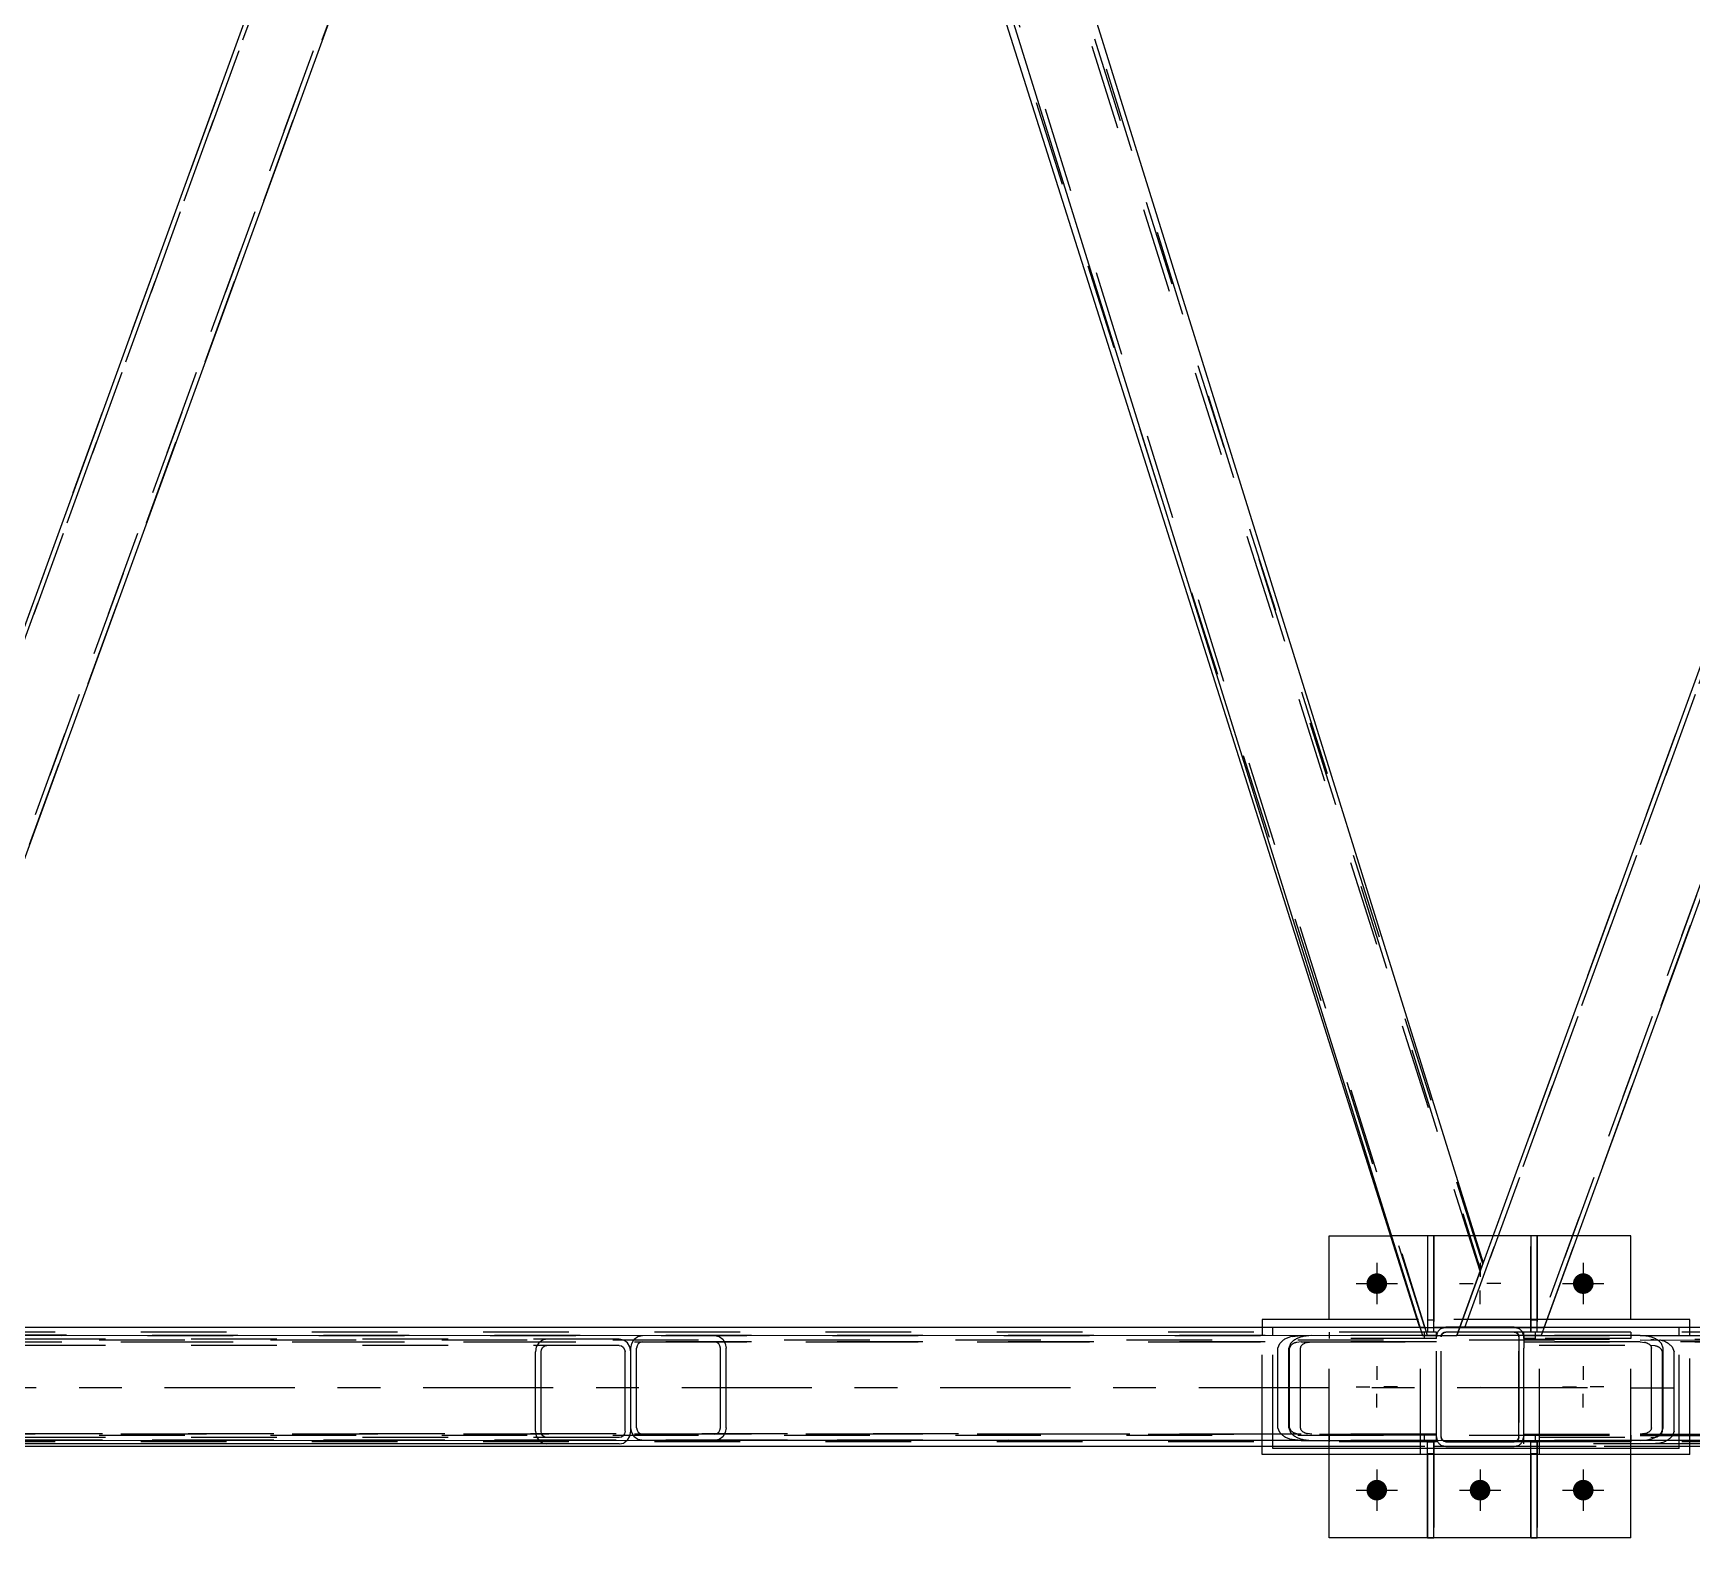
# Model space of a CAD drawing. Header units: millimetres. Extents: x -851 to 338, y -786 to 55.
# Drawn here: x 72.27 to 110.24, y -60.73 to -26.29 of the extents above; entities that cross this region are included whole.
import ezdxf

# ---------------------------------------------------------------- set-up
doc = ezdxf.new("R2010")
doc.units = ezdxf.units.MM
doc.linetypes.add('DXK_LINE_DOT2', pattern=[3.9198, 1.9599, -1.9599])
doc.linetypes.add('DXK_LINE_DOT3', pattern=[5.9187, 2.979, -0.9799, 0.9799, -0.9799])

# ---------------------------------------------------------------- blocks, each defined once
blk = doc.blocks.new('Part-232933133-1689 - 1369')
at = {"color": 7, "linetype": 'DXK_LINE_DOT2'}
for p, q in [((106.665, -58.38), (106.392, -58.38)), ((106.392, -58.38), (108.846, -58.38)), ((106.392, -58.526), (106.392, -58.38)), ((106.392, -58.526), (106.392, -58.38)), ((106.665, -58.526), (106.665, -58.38)), ((108.846, -58.38), (108.846, -58.526)), ((106.665, -58.526), (106.392, -58.526)), ((108.846, -58.526), (106.392, -58.526))]:
    blk.add_line(p, q, dxfattribs=at)
blk = doc.blocks.new('Bolt-232933133-1427 - 1369')
at = {"linetype": 'Continuous'}
for points in [[(103.264, -54.908, -1), (102.792, -54.908, -1)], [(107.992, -54.908, -1), (107.519, -54.908, -1)], [(103.264, -59.635, -1), (102.792, -59.635, -1)], [(105.628, -59.635, -1), (105.155, -59.635, -1)], [(107.992, -59.635, -1), (107.519, -59.635, -1)]]:
    blk.add_hatch(color=1, dxfattribs=at).paths.add_polyline_path(points)
at = {"color": 1, "linetype": 'Continuous'}
for p, q in [((103.028, -54.435), (103.028, -55.38)), ((105.392, -54.435), (105.392, -54.75)), ((107.755, -54.435), (107.755, -55.38)), ((102.555, -54.908), (103.501, -54.908)), ((104.919, -54.908), (105.234, -54.908)), ((105.864, -54.908), (105.55, -54.908)), ((107.283, -54.908), (108.228, -54.908)), ((105.392, -55.38), (105.392, -55.065)), ((103.028, -56.798), (103.028, -57.113)), ((107.755, -56.798), (107.755, -57.113)), ((102.555, -57.271), (102.87, -57.271)), ((103.501, -57.271), (103.186, -57.271)), ((107.283, -57.271), (107.597, -57.271)), ((108.228, -57.271), (107.913, -57.271)), ((103.028, -57.744), (103.028, -57.429)), ((107.755, -57.744), (107.755, -57.429)), ((103.028, -59.162), (103.028, -60.108)), ((105.392, -59.162), (105.392, -60.108)), ((107.755, -59.162), (107.755, -60.108)), ((102.555, -59.635), (103.501, -59.635)), ((104.919, -59.635), (105.864, -59.635)), ((107.283, -59.635), (108.228, -59.635))]:
    blk.add_line(p, q, dxfattribs=at)
blk = doc.blocks.new('Part-232933133-1695 - 1369')
at = {"color": 7, "linetype": 'DXK_LINE_DOT2'}
for p, q in [((104.334, -53.817), (104.189, -53.817)), ((104.189, -53.817), (104.189, -55.746)), ((104.189, -53.817), (104.189, -56.018)), ((104.334, -55.746), (104.334, -53.817)), ((104.334, -53.817), (104.334, -56.018)), ((104.334, -55.746), (104.189, -55.746)), ((104.189, -55.746), (104.189, -56.018)), ((104.334, -56.018), (104.334, -55.746)), ((104.334, -56.018), (104.189, -56.018)), ((104.334, -56.018), (104.334, -56.018))]:
    blk.add_line(p, q, dxfattribs=at)
blk = doc.blocks.new('Part-232933133-1633 - 1369')
at = {"color": 7, "linetype": 'DXK_LINE_DOT2'}
for p, q in [((288.361, -56.019), (-21.508, -56.019)), ((288.361, -55.909), (-15.69, -55.91)), ((110.196, -55.91), (100.402, -55.91)), ((288.361, -58.528), (-21.508, -58.528)), ((288.361, -58.637), (-15.69, -58.637)), ((110.196, -58.637), (100.402, -58.637))]:
    blk.add_line(p, q, dxfattribs=at)
at = {"color": 2, "linetype": 'Continuous'}
for p, q in [((100.402, -55.91), (71.498, -55.91)), ((139.1, -55.91), (110.196, -55.91)), ((100.402, -58.637), (71.498, -58.637)), ((139.1, -58.637), (110.196, -58.637))]:
    blk.add_line(p, q, dxfattribs=at)
blk = doc.blocks.new('Part-232933133-1659 - 1369')
at = {"color": 2, "linetype": 'Continuous'}
for p, q in [((-21.508, -56.077), (291.33, -56.125)), ((-21.508, -58.477), (291.33, -58.525))]:
    blk.add_line(p, q, dxfattribs=at)
at = {"color": 7, "linetype": 'DXK_LINE_DOT2'}
for p, q in [((291.33, -56.234), (-21.508, -56.186)), ((291.33, -58.416), (-21.508, -58.368))]:
    blk.add_line(p, q, dxfattribs=at)
at = {"color": 7, "linetype": 'DXK_LINE_DOT3'}
blk.add_line((291.33, -57.325), (-21.508, -57.277), dxfattribs=at)
blk = doc.blocks.new('Part-232933133-1677 - 1369')
at = {"color": 2, "linetype": 'Continuous'}
for p, q in [((101.937, -55.728), (101.937, -53.817)), ((101.937, -53.817), (103.347, -53.817)), ((105.687, -53.817), (105.272, -53.817)), ((108.846, -53.817), (107.622, -53.817)), ((108.846, -55.728), (108.846, -53.817)), ((101.937, -60.726), (101.937, -58.819)), ((108.846, -60.726), (108.846, -58.819)), ((108.846, -60.726), (101.937, -60.726))]:
    blk.add_line(p, q, dxfattribs=at)
at = {"color": 7, "linetype": 'DXK_LINE_DOT2'}
for p, q in [((105.272, -53.817), (103.347, -53.817)), ((107.622, -53.817), (105.687, -53.817)), ((101.937, -58.819), (101.937, -55.728)), ((108.846, -58.819), (108.846, -55.728))]:
    blk.add_line(p, q, dxfattribs=at)
blk = doc.blocks.new('Part-232933133-1680 - 1369')
at = {"color": 7, "linetype": 'DXK_LINE_DOT2'}
for p, q in [((104.392, -56.017), (101.937, -56.017)), ((101.937, -56.017), (101.937, -56.162)), ((104.392, -56.162), (101.937, -56.162)), ((104.119, -56.162), (104.119, -56.017)), ((104.392, -56.162), (104.392, -56.017)), ((104.392, -56.162), (104.392, -56.017))]:
    blk.add_line(p, q, dxfattribs=at)
blk = doc.blocks.new('Part-232933133-1683 - 1369')
at = {"color": 7, "linetype": 'DXK_LINE_DOT2'}
for p, q in [((104.392, -58.38), (101.937, -58.38)), ((101.937, -58.38), (101.937, -58.526)), ((104.119, -58.526), (104.119, -58.38)), ((104.392, -58.526), (104.392, -58.38)), ((104.392, -58.526), (104.392, -58.38)), ((104.392, -58.526), (101.937, -58.526))]:
    blk.add_line(p, q, dxfattribs=at)
blk = doc.blocks.new('Part-232933133-1686 - 1369')
at = {"color": 7, "linetype": 'DXK_LINE_DOT2'}
for p, q in [((108.846, -56.017), (106.392, -56.017)), ((106.392, -56.162), (106.392, -56.017)), ((106.392, -56.162), (106.392, -56.017)), ((106.665, -56.162), (106.392, -56.162)), ((108.846, -56.162), (106.392, -56.162)), ((106.665, -56.162), (106.665, -56.017)), ((108.846, -56.017), (108.846, -56.162))]:
    blk.add_line(p, q, dxfattribs=at)
blk = doc.blocks.new('Part-232933133-1692 - 1369')
at = {"color": 7, "linetype": 'DXK_LINE_DOT2'}
for p, q in [((106.698, -53.817), (106.552, -53.817)), ((106.552, -53.817), (106.552, -55.746)), ((106.552, -56.018), (106.552, -53.817)), ((106.698, -55.746), (106.698, -53.817)), ((106.698, -53.817), (106.698, -56.018)), ((106.698, -55.746), (106.552, -55.746)), ((106.552, -55.746), (106.552, -56.018)), ((106.698, -56.018), (106.698, -55.746)), ((106.698, -56.018), (106.552, -56.018)), ((106.698, -56.018), (106.698, -56.018))]:
    blk.add_line(p, q, dxfattribs=at)
blk = doc.blocks.new('Part-232933133-1698 - 1369')
at = {"color": 7, "linetype": 'DXK_LINE_DOT2'}
for p, q in [((106.552, -58.528), (106.698, -58.528)), ((106.552, -58.8), (106.552, -58.528)), ((106.552, -58.819), (106.552, -58.528)), ((106.698, -58.8), (106.552, -58.8)), ((106.552, -58.8), (106.552, -60.726)), ((106.698, -58.528), (106.698, -60.726)), ((106.698, -58.819), (106.698, -58.528))]:
    blk.add_line(p, q, dxfattribs=at)
at = {"color": 2, "linetype": 'Continuous'}
for p, q in [((106.552, -60.726), (106.552, -58.819)), ((106.698, -60.726), (106.698, -58.819)), ((106.552, -60.726), (106.698, -60.726))]:
    blk.add_line(p, q, dxfattribs=at)
blk = doc.blocks.new('Part-232933133-1701 - 1369')
at = {"color": 7, "linetype": 'DXK_LINE_DOT2'}
for p, q in [((104.189, -58.528), (104.334, -58.528)), ((104.189, -58.8), (104.189, -58.528)), ((104.189, -58.819), (104.189, -58.528)), ((104.334, -58.8), (104.189, -58.8)), ((104.189, -58.8), (104.189, -60.726)), ((104.334, -58.528), (104.334, -60.726)), ((104.334, -58.819), (104.334, -58.528))]:
    blk.add_line(p, q, dxfattribs=at)
at = {"color": 2, "linetype": 'Continuous'}
for p, q in [((104.189, -60.726), (104.189, -58.819)), ((104.334, -60.726), (104.334, -58.819)), ((104.189, -60.726), (104.334, -60.726))]:
    blk.add_line(p, q, dxfattribs=at)
blk = doc.blocks.new('Part-232933133-1704 - 1369')
at = {"color": 7, "linetype": 'DXK_LINE_DOT2'}
for p, q in [((106.755, -55.726), (104.028, -55.726)), ((104.028, -58.817), (104.028, -55.726)), ((106.755, -58.817), (106.755, -55.726)), ((106.755, -58.817), (104.028, -58.817))]:
    blk.add_line(p, q, dxfattribs=at)
blk = doc.blocks.new('Part-232933133-1707 - 1369')
at = {"color": 7, "linetype": 'DXK_LINE_DOT2'}
for p, q in [((104.398, -56.096), (104.392, -56.126)), ((104.392, -56.126), (104.398, -56.096)), ((104.392, -58.417), (104.392, -56.126)), ((104.392, -56.126), (104.392, -56.126)), ((104.392, -58.417), (104.392, -56.126)), ((104.408, -56.042), (104.398, -56.096)), ((104.398, -56.096), (104.408, -56.042)), ((104.509, -56.084), (104.501, -56.126)), ((104.501, -56.126), (104.509, -56.084)), ((104.501, -58.417), (104.501, -56.126)), ((104.501, -56.126), (104.501, -56.126)), ((104.501, -58.417), (104.501, -56.126)), ((104.533, -56.049), (104.509, -56.084)), ((104.509, -56.084), (104.533, -56.049)), ((104.61, -55.908), (104.526, -55.924)), ((104.526, -55.924), (104.61, -55.908)), ((104.568, -56.025), (104.533, -56.049)), ((104.533, -56.049), (104.568, -56.025)), ((104.61, -56.017), (104.568, -56.025)), ((104.568, -56.025), (104.61, -56.017)), ((106.174, -55.908), (104.61, -55.908)), ((104.61, -55.908), (104.61, -55.908)), ((106.174, -55.908), (104.61, -55.908)), ((106.174, -56.017), (104.61, -56.017)), ((104.61, -56.017), (104.61, -56.017)), ((106.174, -56.017), (104.61, -56.017)), ((106.174, -55.908), (106.174, -55.908)), ((106.257, -55.924), (106.174, -55.908)), ((106.174, -55.908), (106.257, -55.924)), ((106.174, -56.017), (106.174, -56.017)), ((106.215, -56.025), (106.174, -56.017)), ((106.251, -56.049), (106.215, -56.025)), ((106.274, -56.084), (106.251, -56.049)), ((106.251, -56.049), (106.274, -56.084)), ((106.283, -56.126), (106.274, -56.084)), ((106.274, -56.084), (106.283, -56.126)), ((106.283, -58.417), (106.283, -56.126)), ((106.283, -56.126), (106.283, -56.126)), ((106.283, -56.126), (106.283, -58.417)), ((106.386, -56.097), (106.375, -56.042)), ((106.375, -56.042), (106.386, -56.097)), ((106.392, -56.126), (106.386, -56.097)), ((106.386, -56.097), (106.392, -56.126)), ((106.392, -58.417), (106.392, -56.126)), ((106.392, -56.126), (106.392, -56.126)), ((106.392, -58.417), (106.392, -56.126)), ((104.392, -58.417), (104.392, -58.417)), ((104.392, -58.417), (104.395, -58.433)), ((104.395, -58.433), (104.392, -58.417)), ((104.395, -58.433), (104.408, -58.5)), ((104.408, -58.5), (104.395, -58.433)), ((104.501, -58.417), (104.501, -58.417)), ((104.501, -58.417), (104.509, -58.458)), ((104.509, -58.458), (104.501, -58.417)), ((104.509, -58.458), (104.533, -58.494)), ((104.533, -58.494), (104.509, -58.458)), ((106.251, -58.494), (106.274, -58.458)), ((106.274, -58.458), (106.251, -58.494)), ((106.274, -58.458), (106.283, -58.417)), ((106.283, -58.417), (106.274, -58.458)), ((106.283, -58.417), (106.283, -58.417)), ((106.375, -58.5), (106.389, -58.433)), ((106.389, -58.433), (106.375, -58.5)), ((106.389, -58.433), (106.392, -58.417)), ((106.392, -58.417), (106.389, -58.433)), ((106.392, -58.417), (106.392, -58.417)), ((104.526, -58.618), (104.61, -58.635)), ((104.61, -58.635), (104.526, -58.618)), ((104.568, -58.517), (104.533, -58.494)), ((104.61, -58.526), (104.568, -58.517)), ((104.61, -58.526), (106.174, -58.526)), ((104.61, -58.526), (104.61, -58.526)), ((106.174, -58.526), (104.61, -58.526)), ((104.61, -58.635), (106.174, -58.635)), ((104.61, -58.635), (104.61, -58.635)), ((104.61, -58.635), (106.174, -58.635)), ((106.174, -58.526), (106.215, -58.517)), ((106.215, -58.517), (106.174, -58.526)), ((106.174, -58.526), (106.174, -58.526)), ((106.174, -58.635), (106.257, -58.618)), ((106.257, -58.618), (106.174, -58.635)), ((106.174, -58.635), (106.174, -58.635)), ((106.215, -58.517), (106.251, -58.494)), ((106.251, -58.494), (106.215, -58.517))]:
    blk.add_line(p, q, dxfattribs=at)
at = {"color": 7, "linetype": 'DXK_LINE_DOT3'}
blk.add_line((105.392, -57.271), (105.392, -57.271), dxfattribs=at)
at = {"color": 7, "linetype": 'DXK_LINE_DOT2'}
for centre, start, end in [((104.61, -56.126), 112.5, 157.5), ((104.61, -56.126), 112.5, 157.5), ((106.174, -56.126), 22.5, 67.5), ((106.174, -56.126), 22.5, 67.5), ((104.61, -58.417), 202.5, 247.5), ((104.61, -58.417), 202.5, 247.5), ((106.174, -58.417), 292.5, 337.5), ((106.174, -58.417), 292.5, 337.5)]:
    blk.add_arc(centre, 0.218, start, end, dxfattribs=at)
blk = doc.blocks.new('Part-232933133-1795 - 1369')
at = {"color": 7, "linetype": 'DXK_LINE_DOT2'}
for p, q in [((86.363, -0.909), (66.278, -56.091)), ((88.066, -0.909), (67.981, -56.091)), ((86.363, -0.909), (86.372, -0.909)), ((88.182, -0.909), (87.478, -2.841)), ((87.949, -0.909), (88.066, -0.909)), ((88.164, -0.909), (88.038, -0.909)), ((88.182, -0.909), (88.164, -0.909)), ((66.766, -54.431), (66.162, -56.091)), ((68.097, -56.091), (66.162, -56.091))]:
    blk.add_line(p, q, dxfattribs=at)
at = {"color": 2, "linetype": 'Continuous'}
for p, q in [((86.247, -0.909), (66.766, -54.431)), ((86.264, -0.909), (86.247, -0.909)), ((86.264, -0.909), (87.949, -0.909)), ((88.182, -0.909), (87.949, -0.909)), ((87.478, -2.841), (68.097, -56.091))]:
    blk.add_line(p, q, dxfattribs=at)
blk = doc.blocks.new('Part-232933133-1800 - 1369')
at = {"color": 7, "linetype": 'DXK_LINE_DOT2'}
for p, q in [((125.06, -0.909), (104.974, -56.097)), ((126.763, -0.909), (106.676, -56.097)), ((125.06, -0.909), (125.069, -0.909)), ((126.879, -0.909), (126.176, -2.841)), ((126.647, -0.909), (126.763, -0.909)), ((126.861, -0.909), (126.736, -0.909)), ((126.879, -0.909), (126.861, -0.909)), ((105.464, -54.431), (104.858, -56.096)), ((106.792, -56.097), (104.858, -56.096))]:
    blk.add_line(p, q, dxfattribs=at)
at = {"color": 2, "linetype": 'Continuous'}
for p, q in [((124.944, -0.909), (105.464, -54.431)), ((124.962, -0.909), (124.944, -0.909)), ((124.962, -0.909), (126.647, -0.909)), ((126.879, -0.909), (126.647, -0.909)), ((126.176, -2.841), (106.792, -56.097))]:
    blk.add_line(p, q, dxfattribs=at)
blk = doc.blocks.new('Part-232933133-1840 - 1369')
at = {"color": 2, "linetype": 'Continuous'}
for p, q in [((88.182, -0.909), (87.478, -2.841)), ((88.182, -0.909), (88.781, -0.909)), ((88.781, -0.909), (105.464, -54.431)), ((87.478, -2.841), (104.078, -56.096)), ((104.858, -56.096), (105.464, -54.431))]:
    blk.add_line(p, q, dxfattribs=at)
at = {"color": 7, "linetype": 'DXK_LINE_DOT2'}
for p, q in [((88.666, -0.909), (105.402, -54.6)), ((104.192, -56.096), (87.54, -2.672)), ((104.078, -56.096), (104.858, -56.096))]:
    blk.add_line(p, q, dxfattribs=at)
blk = doc.blocks.new('Part-232933133-1862 - 1369')
at = {"color": 7, "linetype": 'DXK_LINE_DOT2'}
for p, q in [((85.916, -1.819), (66.228, -55.91)), ((66.344, -55.91), (86.032, -1.819)), ((87.734, -1.819), (68.047, -55.91)), ((68.163, -55.91), (87.851, -1.819)), ((87.851, -1.819), (85.916, -1.819)), ((66.228, -55.91), (68.163, -55.91))]:
    blk.add_line(p, q, dxfattribs=at)
blk = doc.blocks.new('Part-232933133-1863 - 1369')
at = {"color": 7, "linetype": 'DXK_LINE_DOT2'}
for p, q in [((124.613, -1.819), (104.926, -55.91)), ((105.042, -55.91), (124.729, -1.819)), ((126.432, -1.819), (106.744, -55.91)), ((106.86, -55.91), (126.548, -1.819)), ((126.548, -1.819), (124.613, -1.819)), ((104.926, -55.91), (106.86, -55.91))]:
    blk.add_line(p, q, dxfattribs=at)
blk = doc.blocks.new('Part-232933133-1868 - 1369')
at = {"color": 7, "linetype": 'DXK_LINE_DOT2'}
for p, q in [((87.851, -1.819), (87.32, -3.276)), ((88.766, -1.819), (87.851, -1.819)), ((105.395, -54.62), (88.651, -1.819)), ((105.456, -54.452), (88.766, -1.819)), ((104.125, -55.91), (87.381, -3.108)), ((104.926, -55.91), (105.456, -54.452)), ((104.011, -55.91), (103.953, -55.728)), ((104.011, -55.91), (104.926, -55.91))]:
    blk.add_line(p, q, dxfattribs=at)
at = {"color": 2, "linetype": 'Continuous'}
blk.add_line((103.953, -55.728), (87.32, -3.276), dxfattribs=at)
blk = doc.blocks.new('Part-232933133-1874 - 1369')
at = {"color": 7, "linetype": 'DXK_LINE_DOT2'}
for p, q in [((104.397, -56.096), (104.392, -56.126)), ((104.392, -56.126), (104.398, -56.096)), ((104.392, -58.417), (104.392, -56.126)), ((104.392, -56.126), (104.392, -56.126)), ((104.392, -58.417), (104.392, -56.126)), ((104.408, -56.042), (104.397, -56.096)), ((104.398, -56.096), (104.408, -56.042)), ((104.509, -56.084), (104.501, -56.126)), ((104.501, -56.126), (104.509, -56.084)), ((104.501, -58.417), (104.501, -56.126)), ((104.501, -56.126), (104.501, -56.126)), ((104.501, -58.417), (104.501, -56.126)), ((104.533, -56.049), (104.509, -56.084)), ((104.509, -56.084), (104.533, -56.049)), ((104.61, -55.908), (104.526, -55.924)), ((104.526, -55.924), (104.61, -55.908)), ((104.568, -56.025), (104.533, -56.049)), ((104.533, -56.049), (104.568, -56.025)), ((104.61, -56.017), (104.568, -56.025)), ((104.568, -56.025), (104.61, -56.017)), ((106.173, -55.908), (104.61, -55.908)), ((104.61, -55.908), (104.61, -55.908)), ((106.173, -55.908), (104.61, -55.908)), ((106.173, -56.017), (104.61, -56.017)), ((104.61, -56.017), (104.61, -56.017)), ((106.173, -56.017), (104.61, -56.017)), ((106.173, -55.908), (106.173, -55.908)), ((106.257, -55.924), (106.173, -55.908)), ((106.173, -55.908), (106.257, -55.924)), ((106.173, -56.017), (106.173, -56.017)), ((106.215, -56.025), (106.173, -56.017)), ((106.173, -56.017), (106.215, -56.025)), ((106.251, -56.049), (106.215, -56.025)), ((106.215, -56.025), (106.251, -56.049)), ((106.274, -56.084), (106.251, -56.049)), ((106.251, -56.049), (106.274, -56.084)), ((106.283, -56.126), (106.274, -56.084)), ((106.274, -56.084), (106.283, -56.126)), ((106.283, -58.417), (106.283, -56.126)), ((106.283, -56.126), (106.283, -56.126)), ((106.283, -56.126), (106.283, -58.417)), ((106.386, -56.097), (106.375, -56.042)), ((106.375, -56.042), (106.386, -56.097)), ((106.392, -56.126), (106.386, -56.097)), ((106.386, -56.097), (106.392, -56.126)), ((106.392, -58.417), (106.392, -56.126)), ((106.392, -56.126), (106.392, -56.126)), ((106.392, -58.417), (106.392, -56.126)), ((104.392, -58.417), (104.392, -58.417)), ((104.392, -58.417), (104.395, -58.433)), ((104.395, -58.433), (104.392, -58.417)), ((104.395, -58.433), (104.408, -58.5)), ((104.408, -58.5), (104.395, -58.433)), ((104.501, -58.417), (104.501, -58.417)), ((104.501, -58.417), (104.509, -58.458)), ((104.509, -58.458), (104.501, -58.417)), ((104.509, -58.458), (104.533, -58.494)), ((104.533, -58.494), (104.509, -58.458)), ((106.251, -58.494), (106.274, -58.458)), ((106.274, -58.458), (106.251, -58.494)), ((106.274, -58.458), (106.283, -58.417)), ((106.283, -58.417), (106.274, -58.458)), ((106.283, -58.417), (106.283, -58.417)), ((106.375, -58.5), (106.388, -58.433)), ((106.388, -58.433), (106.375, -58.5)), ((106.388, -58.433), (106.392, -58.417)), ((106.392, -58.417), (106.388, -58.433)), ((106.392, -58.417), (106.392, -58.417)), ((104.526, -58.618), (104.61, -58.635)), ((104.61, -58.635), (104.526, -58.618)), ((104.533, -58.494), (104.568, -58.517)), ((104.568, -58.517), (104.533, -58.494)), ((104.568, -58.517), (104.61, -58.526)), ((104.61, -58.526), (104.568, -58.517)), ((104.61, -58.526), (106.173, -58.526)), ((104.61, -58.526), (104.61, -58.526)), ((106.173, -58.526), (104.61, -58.526)), ((104.61, -58.635), (106.173, -58.635)), ((104.61, -58.635), (104.61, -58.635)), ((104.61, -58.635), (106.173, -58.635)), ((106.173, -58.526), (106.215, -58.517)), ((106.215, -58.517), (106.173, -58.526)), ((106.173, -58.526), (106.173, -58.526)), ((106.173, -58.635), (106.257, -58.618)), ((106.257, -58.618), (106.173, -58.635)), ((106.173, -58.635), (106.173, -58.635)), ((106.215, -58.517), (106.251, -58.494)), ((106.251, -58.494), (106.215, -58.517))]:
    blk.add_line(p, q, dxfattribs=at)
for centre, start, end in [((104.61, -56.126), 112.5, 157.5), ((104.61, -56.126), 112.5, 157.5), ((106.173, -56.126), 22.5, 67.5), ((106.173, -56.126), 22.5, 67.5), ((104.61, -58.417), 202.5, 247.5), ((104.61, -58.417), 202.5, 247.5), ((106.173, -58.417), 292.5, 337.5), ((106.173, -58.417), 292.5, 337.5)]:
    blk.add_arc(centre, 0.218, start, end, dxfattribs=at)
blk = doc.blocks.new('Part-232933133-1967 - 1369')
at = {"color": 7, "linetype": 'DXK_LINE_DOT2'}
for p, q in [((109.054, -56.098), (106.392, -56.097)), ((106.392, -56.097), (106.392, -56.388)), ((106.392, -56.097), (139.993, -56.107)), ((109.054, -56.098), (143.301, -56.108)), ((109.257, -56.12), (109.054, -56.098)), ((139.79, -56.129), (139.993, -56.107)), ((139.993, -56.107), (143.301, -56.108)), ((143.301, -56.108), (143.504, -56.13)), ((109.054, -56.243), (106.392, -56.242)), ((106.392, -56.243), (139.993, -56.253)), ((106.392, -58.497), (106.392, -56.388)), ((106.392, -58.206), (106.392, -56.388)), ((143.301, -56.253), (109.054, -56.243)), ((109.054, -56.243), (109.156, -56.254)), ((109.299, -56.333), (109.319, -56.389)), ((109.319, -58.207), (109.319, -56.389)), ((109.584, -56.389), (109.544, -56.277)), ((109.584, -58.207), (109.584, -56.389)), ((139.463, -56.398), (139.504, -56.287)), ((139.463, -58.216), (139.463, -56.398)), ((139.748, -56.343), (139.728, -56.398)), ((139.728, -58.216), (139.728, -56.398)), ((139.993, -56.253), (139.891, -56.264)), ((139.993, -56.253), (143.301, -56.253)), ((143.403, -56.265), (143.301, -56.253)), ((143.566, -56.399), (143.546, -56.343)), ((143.566, -58.217), (143.566, -56.399)), ((143.79, -56.288), (143.831, -56.399)), ((143.831, -58.217), (143.831, -56.399)), ((106.392, -58.352), (109.055, -58.352)), ((106.392, -58.352), (139.993, -58.362)), ((109.156, -58.341), (109.055, -58.352)), ((109.055, -58.352), (143.301, -58.363)), ((109.21, -58.481), (109.257, -58.475)), ((109.319, -58.207), (109.299, -58.262)), ((109.544, -58.318), (109.584, -58.207)), ((139.504, -58.328), (139.463, -58.216)), ((139.728, -58.216), (139.748, -58.272)), ((139.892, -58.351), (139.993, -58.362)), ((139.993, -58.362), (143.301, -58.363)), ((143.301, -58.363), (143.403, -58.352)), ((143.546, -58.273), (143.566, -58.217)), ((143.806, -58.284), (143.79, -58.329)), ((143.831, -58.217), (143.806, -58.284)), ((109.055, -58.498), (106.392, -58.497)), ((109.948, -58.498), (106.392, -58.497)), ((109.055, -58.498), (109.21, -58.481)), ((109.948, -58.498), (109.055, -58.498)), ((143.301, -58.508), (124.885, -58.502)), ((139.993, -58.507), (124.887, -58.503)), ((139.993, -58.507), (139.79, -58.485)), ((139.993, -58.507), (143.301, -58.508)), ((143.504, -58.486), (143.301, -58.508))]:
    blk.add_line(p, q, dxfattribs=at)
at = {"color": 2, "linetype": 'Continuous'}
for p in [(124.885, -58.502), (124.887, -58.503)]:
    blk.add_line(p, (109.948, -58.498), dxfattribs=at)
at = {"color": 7, "linetype": 'DXK_LINE_DOT2'}
for centre, radius, start, end in [((109.175, -56.608), 0.495, 41.9313, 80.4694), ((139.872, -56.618), 0.495, 99.5057, 138.0588), ((143.422, -56.619), 0.495, 41.9313, 80.4694), ((109.115, -56.498), 0.248, 41.9313, 80.4694), ((139.932, -56.508), 0.248, 99.5057, 138.0588), ((143.362, -56.509), 0.248, 41.9313, 80.4694), ((109.115, -58.097), 0.248, 279.5057, 318.0588), ((109.175, -57.987), 0.495, 279.5057, 318.0588), ((139.872, -57.997), 0.495, 221.9313, 260.4694), ((139.933, -58.107), 0.248, 221.9313, 260.4694), ((143.362, -58.107), 0.248, 279.5057, 318.0588)]:
    blk.add_arc(centre, radius, start, end, dxfattribs=at)
blk = doc.blocks.new('Part-232933133-1973 - 1369')
at = {"color": 7, "linetype": 'DXK_LINE_DOT2'}
for p, q in [((67.049, -56.091), (66.846, -56.113)), ((70.357, -56.091), (67.049, -56.091)), ((67.049, -56.091), (101.295, -56.096)), ((104.392, -56.096), (70.357, -56.091)), ((70.51, -56.108), (70.357, -56.091)), ((70.56, -56.113), (70.51, -56.108)), ((101.093, -56.118), (101.295, -56.096)), ((104.392, -56.096), (101.295, -56.096)), ((104.392, -58.496), (104.392, -56.096)), ((66.56, -56.27), (66.519, -56.382)), ((66.519, -58.2), (66.519, -56.382)), ((66.784, -56.382), (66.804, -56.326)), ((66.784, -58.2), (66.784, -56.382)), ((66.947, -56.247), (67.049, -56.236)), ((67.049, -56.236), (70.357, -56.237)), ((67.049, -56.236), (101.295, -56.241)), ((70.357, -56.237), (104.392, -56.242)), ((70.357, -56.237), (70.458, -56.248)), ((70.602, -56.326), (70.622, -56.382)), ((70.622, -58.2), (70.622, -56.382)), ((70.887, -56.382), (70.846, -56.271)), ((70.887, -58.2), (70.887, -56.382)), ((100.766, -56.387), (100.806, -56.276)), ((100.766, -58.205), (100.766, -56.387)), ((101.051, -56.331), (101.031, -56.387)), ((101.031, -58.205), (101.031, -56.387)), ((101.295, -56.241), (101.194, -56.253)), ((101.295, -56.241), (104.392, -56.242)), ((66.519, -58.2), (66.56, -58.311)), ((66.804, -58.255), (66.784, -58.2)), ((66.846, -58.469), (67.048, -58.491)), ((67.049, -58.345), (66.947, -58.334)), ((67.049, -58.345), (70.357, -58.346)), ((101.295, -58.351), (67.049, -58.345)), ((70.458, -58.335), (70.357, -58.346)), ((70.357, -58.346), (104.392, -58.351)), ((70.357, -58.491), (70.56, -58.469)), ((70.622, -58.2), (70.602, -58.256)), ((70.846, -58.312), (70.887, -58.2)), ((100.806, -58.316), (100.766, -58.205)), ((101.031, -58.205), (101.051, -58.261)), ((101.295, -58.496), (101.093, -58.474)), ((101.194, -58.34), (101.295, -58.351)), ((104.392, -58.351), (101.295, -58.351)), ((67.048, -58.491), (67.049, -58.491)), ((67.049, -58.491), (70.357, -58.491)), ((101.295, -58.496), (67.049, -58.491)), ((104.392, -58.496), (70.357, -58.491)), ((101.295, -58.496), (104.392, -58.496))]:
    blk.add_line(p, q, dxfattribs=at)
for centre, radius, start, end in [((66.928, -56.601), 0.495, 99.5119, 138.0613), ((70.478, -56.602), 0.495, 41.9336, 80.4755), ((101.175, -56.606), 0.495, 99.5119, 138.0613), ((66.988, -56.491), 0.248, 99.5119, 138.0613), ((70.417, -56.492), 0.248, 41.9336, 80.4755), ((101.235, -56.497), 0.248, 99.5119, 138.0613), ((66.928, -57.98), 0.495, 221.9336, 260.4755), ((66.988, -58.09), 0.248, 221.9336, 260.4755), ((70.418, -58.09), 0.248, 279.5119, 318.0613), ((70.478, -57.981), 0.495, 279.5119, 318.0613), ((101.175, -57.985), 0.495, 221.9337, 260.4755), ((101.235, -58.095), 0.248, 221.9337, 260.4755)]:
    blk.add_arc(centre, radius, start, end, dxfattribs=at)
blk = doc.blocks.new('Part-232933133-1976 - 1369')
at = {"color": 7, "linetype": 'DXK_LINE_DOT2'}
for p, q in [((85.971, -56.276), (86.028, -56.182)), ((86.028, -56.182), (86.114, -56.119)), ((86.114, -56.119), (86.215, -56.097)), ((104.392, -56.097), (86.215, -56.097)), ((87.869, -56.097), (87.971, -56.119)), ((87.971, -56.119), (88.056, -56.182)), ((88.056, -56.182), (88.114, -56.276)), ((101.544, -56.097), (101.341, -56.119)), ((104.392, -58.497), (104.392, -56.097)), ((85.95, -56.387), (85.971, -56.276)), ((85.95, -58.206), (85.95, -56.387)), ((86.093, -56.332), (86.083, -56.387)), ((86.083, -58.206), (86.083, -56.387)), ((86.121, -56.285), (86.093, -56.332)), ((86.164, -56.253), (86.121, -56.285)), ((86.215, -56.242), (86.164, -56.253)), ((104.392, -56.242), (86.215, -56.242)), ((87.92, -56.253), (87.869, -56.242)), ((87.963, -56.285), (87.92, -56.253)), ((87.992, -56.332), (87.963, -56.285)), ((88.002, -56.387), (87.992, -56.332)), ((88.002, -58.206), (88.002, -56.387)), ((88.114, -56.276), (88.134, -56.387)), ((88.134, -58.206), (88.134, -56.387)), ((101.055, -56.276), (101.014, -56.387)), ((101.014, -58.206), (101.014, -56.387)), ((101.279, -56.387), (101.299, -56.332)), ((101.279, -58.206), (101.279, -56.387)), ((101.442, -56.253), (101.544, -56.242)), ((85.971, -58.317), (85.95, -58.206)), ((86.028, -58.411), (85.971, -58.317)), ((86.114, -58.474), (86.028, -58.411)), ((86.083, -58.206), (86.093, -58.261)), ((86.093, -58.261), (86.121, -58.308)), ((86.202, -58.494), (86.114, -58.474)), ((86.121, -58.308), (86.164, -58.34)), ((86.164, -58.34), (86.215, -58.351)), ((104.392, -58.351), (86.215, -58.351)), ((87.869, -58.351), (87.92, -58.34)), ((87.971, -58.474), (87.869, -58.497)), ((87.92, -58.34), (87.963, -58.308)), ((87.963, -58.308), (87.992, -58.261)), ((88.056, -58.411), (87.971, -58.474)), ((87.992, -58.261), (88.002, -58.206)), ((88.114, -58.317), (88.056, -58.411)), ((88.134, -58.206), (88.114, -58.317)), ((101.014, -58.206), (101.055, -58.317)), ((101.299, -58.261), (101.279, -58.206)), ((101.341, -58.474), (101.538, -58.496)), ((101.544, -58.351), (101.442, -58.34)), ((104.392, -58.497), (100.65, -58.497)), ((101.538, -58.496), (101.544, -58.497))]:
    blk.add_line(p, q, dxfattribs=at)
at = {"color": 2, "linetype": 'Continuous'}
for p, q in [((86.215, -58.497), (86.202, -58.494)), ((100.65, -58.497), (86.215, -58.497))]:
    blk.add_line(p, q, dxfattribs=at)
at = {"color": 7, "linetype": 'DXK_LINE_DOT2'}
for centre, radius, start, end in [((101.423, -56.607), 0.495, 99.5181, 138.0637), ((101.483, -56.497), 0.248, 99.5181, 138.0637), ((101.423, -57.986), 0.495, 221.9361, 260.4817), ((101.483, -58.096), 0.248, 221.9361, 260.4817)]:
    blk.add_arc(centre, radius, start, end, dxfattribs=at)
blk = doc.blocks.new('Part-232933133-2038 - 1369')
at = {"color": 7, "linetype": 'DXK_LINE_DOT2'}
for p, q in [((106.392, -58.578), (106.392, -56.178)), ((106.392, -56.178), (124.383, -56.178)), ((109.303, -56.178), (109.505, -56.2)), ((122.729, -56.178), (122.627, -56.2)), ((124.484, -56.2), (124.383, -56.178)), ((124.383, -56.323), (106.392, -56.323)), ((109.404, -56.334), (109.303, -56.323)), ((109.567, -56.469), (109.547, -56.413)), ((109.567, -58.287), (109.567, -56.469)), ((109.792, -56.358), (109.832, -56.469)), ((109.832, -58.287), (109.832, -56.469)), ((122.484, -56.358), (122.464, -56.469)), ((122.464, -58.287), (122.464, -56.469)), ((122.542, -56.263), (122.484, -56.358)), ((122.627, -56.2), (122.542, -56.263)), ((122.596, -56.469), (122.606, -56.413)), ((122.596, -58.287), (122.596, -56.469)), ((122.606, -56.413), (122.635, -56.366)), ((122.635, -56.366), (122.678, -56.335)), ((122.678, -56.335), (122.729, -56.323)), ((124.383, -56.323), (124.434, -56.335)), ((124.434, -56.335), (124.477, -56.366)), ((124.477, -56.366), (124.505, -56.413)), ((124.57, -56.263), (124.484, -56.2)), ((124.505, -56.413), (124.515, -56.469)), ((124.515, -58.287), (124.515, -56.469)), ((124.628, -56.358), (124.57, -56.263)), ((124.648, -56.469), (124.628, -56.358)), ((124.648, -58.287), (124.648, -56.469)), ((124.383, -58.433), (106.392, -58.433)), ((109.303, -58.433), (109.404, -58.421)), ((109.547, -58.343), (109.567, -58.287)), ((109.832, -58.287), (109.792, -58.398)), ((122.464, -58.287), (122.484, -58.398)), ((122.484, -58.398), (122.542, -58.493)), ((122.606, -58.343), (122.596, -58.287)), ((122.635, -58.39), (122.606, -58.343)), ((122.678, -58.421), (122.635, -58.39)), ((122.729, -58.433), (122.678, -58.421)), ((124.434, -58.421), (124.383, -58.433)), ((124.477, -58.39), (124.434, -58.421)), ((124.505, -58.343), (124.477, -58.39)), ((124.515, -58.287), (124.505, -58.343)), ((124.57, -58.493), (124.628, -58.398)), ((124.628, -58.398), (124.648, -58.287)), ((109.948, -58.578), (106.392, -58.578)), ((109.505, -58.556), (109.303, -58.578)), ((122.542, -58.493), (122.554, -58.502)), ((124.57, -58.493), (124.557, -58.502))]:
    blk.add_line(p, q, dxfattribs=at)
at = {"color": 2, "linetype": 'Continuous'}
for p, q in [((122.729, -58.578), (109.948, -58.578)), ((122.554, -58.502), (122.627, -58.556)), ((122.627, -58.556), (122.729, -58.578)), ((124.383, -58.578), (122.729, -58.578)), ((124.383, -58.578), (124.484, -58.556)), ((124.557, -58.502), (124.484, -58.556))]:
    blk.add_line(p, q, dxfattribs=at)
at = {"color": 7, "linetype": 'DXK_LINE_DOT2'}
for centre, radius, start, end in [((109.363, -56.579), 0.248, 41.9361, 80.4817), ((109.423, -56.688), 0.495, 41.9361, 80.4817), ((109.363, -58.177), 0.248, 279.5181, 318.0637), ((109.423, -58.067), 0.495, 279.5181, 318.0637)]:
    blk.add_arc(centre, radius, start, end, dxfattribs=at)
blk = doc.blocks.new('Part-232933133-2041 - 1369')
at = {"color": 7, "linetype": 'DXK_LINE_DOT2'}
for p, q in [((67.094, -56.2), (67.297, -56.178)), ((85.686, -56.178), (67.297, -56.178)), ((70.605, -56.178), (70.808, -56.2)), ((84.031, -56.178), (83.93, -56.2)), ((85.787, -56.2), (85.686, -56.178)), ((66.768, -56.469), (66.808, -56.358)), ((66.768, -58.287), (66.768, -56.469)), ((67.052, -56.413), (67.032, -56.469)), ((67.032, -58.287), (67.032, -56.469)), ((67.297, -56.323), (67.196, -56.334)), ((85.686, -56.323), (67.297, -56.323)), ((70.707, -56.334), (70.605, -56.323)), ((70.87, -56.469), (70.85, -56.413)), ((70.87, -58.287), (70.87, -56.469)), ((71.094, -56.358), (71.135, -56.469)), ((71.135, -58.287), (71.135, -56.469)), ((83.787, -56.358), (83.767, -56.469)), ((83.767, -58.287), (83.767, -56.469)), ((83.844, -56.263), (83.787, -56.358)), ((83.93, -56.2), (83.844, -56.263)), ((83.899, -56.469), (83.909, -56.413)), ((83.899, -58.287), (83.899, -56.469)), ((83.909, -56.413), (83.938, -56.366)), ((83.938, -56.366), (83.981, -56.335)), ((83.981, -56.335), (84.031, -56.323)), ((85.686, -56.323), (85.736, -56.335)), ((85.736, -56.335), (85.779, -56.366)), ((85.779, -56.366), (85.808, -56.413)), ((85.873, -56.263), (85.787, -56.2)), ((85.808, -56.413), (85.818, -56.469)), ((85.818, -58.287), (85.818, -56.469)), ((85.93, -56.358), (85.873, -56.263)), ((85.95, -56.469), (85.93, -56.358)), ((85.95, -58.287), (85.95, -56.469)), ((66.777, -58.314), (66.768, -58.287)), ((66.808, -58.398), (66.777, -58.314)), ((67.032, -58.287), (67.052, -58.343)), ((67.196, -58.421), (67.297, -58.432)), ((85.686, -58.433), (67.297, -58.432)), ((70.605, -58.432), (70.707, -58.421)), ((70.85, -58.343), (70.87, -58.287)), ((71.135, -58.287), (71.094, -58.398)), ((83.767, -58.287), (83.787, -58.398)), ((83.787, -58.398), (83.844, -58.493)), ((83.909, -58.343), (83.899, -58.287)), ((83.938, -58.39), (83.909, -58.343)), ((83.981, -58.421), (83.938, -58.39)), ((84.031, -58.433), (83.981, -58.421)), ((85.736, -58.421), (85.686, -58.433)), ((85.779, -58.39), (85.736, -58.421)), ((85.808, -58.343), (85.779, -58.39)), ((85.818, -58.287), (85.808, -58.343)), ((85.873, -58.493), (85.93, -58.398)), ((85.93, -58.398), (85.95, -58.287)), ((67.297, -58.578), (67.094, -58.556)), ((71.25, -58.578), (67.297, -58.578)), ((70.808, -58.556), (70.605, -58.578)), ((83.844, -58.493), (83.845, -58.493)), ((85.686, -58.578), (84.031, -58.578)), ((85.873, -58.493), (85.872, -58.494))]:
    blk.add_line(p, q, dxfattribs=at)
at = {"color": 2, "linetype": 'Continuous'}
for p, q in [((85.686, -58.578), (71.25, -58.578)), ((83.845, -58.493), (83.93, -58.556)), ((83.93, -58.556), (84.031, -58.578)), ((85.686, -58.578), (85.787, -58.556)), ((85.872, -58.494), (85.787, -58.556))]:
    blk.add_line(p, q, dxfattribs=at)
at = {"color": 7, "linetype": 'DXK_LINE_DOT2'}
for centre, radius, start, end in [((67.237, -56.579), 0.248, 99.5181, 138.0637), ((70.666, -56.579), 0.248, 41.9361, 80.4817), ((70.726, -56.688), 0.495, 41.9361, 80.4817), ((67.176, -58.067), 0.495, 221.9361, 260.4817), ((67.237, -58.177), 0.248, 221.9361, 260.4817), ((70.666, -58.177), 0.248, 279.5181, 318.0637), ((70.726, -58.067), 0.495, 279.5181, 318.0637)]:
    blk.add_arc(centre, radius, start, end, dxfattribs=at)
blk = doc.blocks.new('Part-232933133-2110 - 1369')
at = {"color": 2, "linetype": 'Continuous'}
for p, q in [((103.963, -55.728), (100.402, -55.728)), ((100.402, -55.728), (100.402, -56.096)), ((110.196, -55.728), (106.927, -55.728)), ((110.196, -56.097), (110.196, -55.728)), ((100.402, -58.819), (100.402, -58.497)), ((110.196, -58.819), (100.402, -58.819)), ((110.196, -58.819), (110.196, -58.578))]:
    blk.add_line(p, q, dxfattribs=at)
at = {"color": 7, "linetype": 'DXK_LINE_DOT2'}
for p, q in [((103.981, -55.728), (103.963, -55.728)), ((106.927, -55.728), (103.963, -55.728)), ((100.402, -58.497), (100.402, -56.096)), ((110.196, -58.578), (110.196, -56.097))]:
    blk.add_line(p, q, dxfattribs=at)
blk = doc.blocks.new('Part-232933133-2125 - 1369')
at = {"color": 7, "linetype": 'DXK_LINE_DOT2'}
for p, q in [((100.65, -58.496), (100.651, -56.096)), ((104.039, -55.915), (104.022, -55.915)), ((106.858, -55.915), (104.022, -55.915)), ((109.948, -58.497), (109.948, -56.097))]:
    blk.add_line(p, q, dxfattribs=at)
at = {"color": 2, "linetype": 'Continuous'}
for p, q in [((104.022, -55.915), (100.651, -55.914)), ((100.651, -56.096), (100.651, -55.914)), ((109.948, -55.915), (106.858, -55.915)), ((109.948, -56.097), (109.948, -55.915)), ((100.65, -58.678), (100.65, -58.496)), ((109.948, -58.679), (100.65, -58.678)), ((109.948, -58.679), (109.948, -58.497))]:
    blk.add_line(p, q, dxfattribs=at)

msp = doc.modelspace()

# ---------------------------------------------------------------- block references
for name in ['Part-232933133-1795 - 1369', 'Part-232933133-1840 - 1369', 'Part-232933133-1800 - 1369', 'Part-232933133-1862 - 1369', 'Part-232933133-1868 - 1369', 'Part-232933133-1863 - 1369', 'Part-232933133-1677 - 1369', 'Part-232933133-1695 - 1369', 'Part-232933133-1692 - 1369', 'Bolt-232933133-1427 - 1369', 'Part-232933133-2110 - 1369', 'Part-232933133-1704 - 1369', 'Part-232933133-1659 - 1369', 'Part-232933133-1633 - 1369', 'Part-232933133-1973 - 1369', 'Part-232933133-2041 - 1369', 'Part-232933133-1976 - 1369', 'Part-232933133-2125 - 1369', 'Part-232933133-1680 - 1369', 'Part-232933133-1707 - 1369', 'Part-232933133-1874 - 1369', 'Part-232933133-1686 - 1369', 'Part-232933133-1967 - 1369', 'Part-232933133-2038 - 1369', 'Part-232933133-1683 - 1369', 'Part-232933133-1689 - 1369', 'Part-232933133-1701 - 1369', 'Part-232933133-1698 - 1369']:
    msp.add_blockref(name, (0, 0))

doc.saveas('drawing.dxf')
